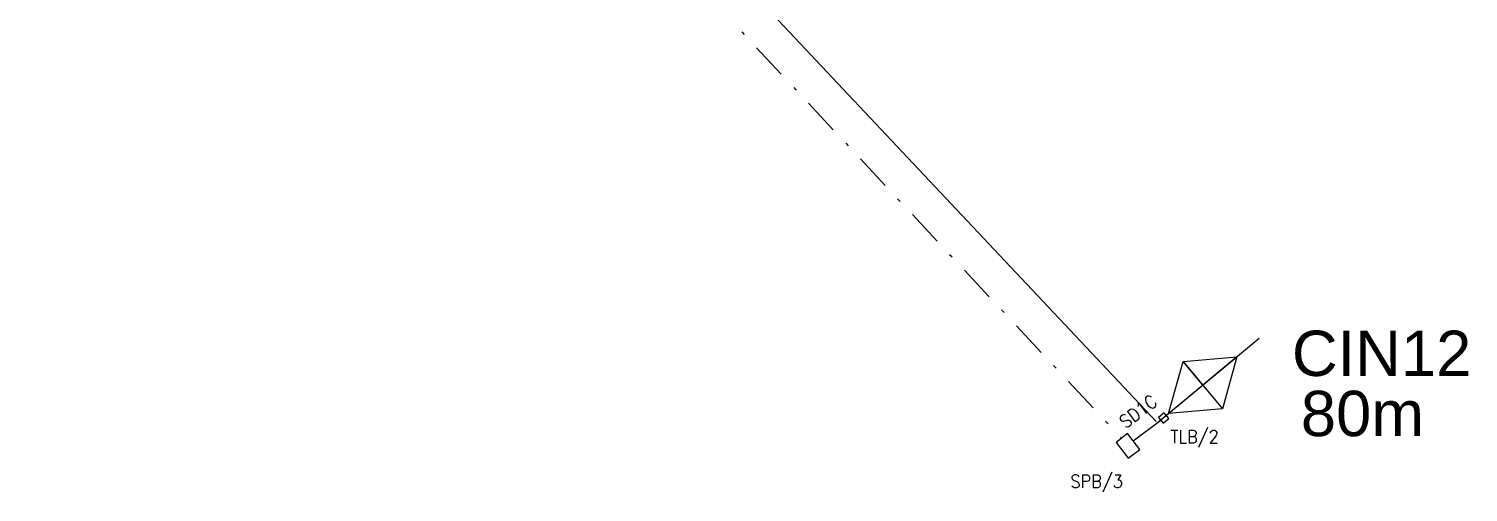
# Model space of a CAD drawing. Extents: x 437024 to 437759, y 437544 to 437864.
# Drawn here: x 437320.12 to 437359.82, y 437707.42 to 437720.2 of the extents above; entities that cross this region are included whole.
import ezdxf

# ---------------------------------------------------------------- set-up
doc = ezdxf.new("R2010")
doc.units = 0
doc.linetypes.add('DASHDOT1', pattern=[2, 1, -0.5, 0, -0.5])
doc.layers.get('0').update_dxf_attribs({"color": 222})
for name, color, linetype in [('Construction Lines', 222, 'Continuous'), ('du-UTMCBOX', 40, 'Continuous'), ('du-UTMCDUCT-C1', 40, 'DASHDOT1'), ('du-UTMCDUCT-F1', 40, 'DASHDOT1'), ('du-UTMCTEXT', 40, 'Continuous'), ('loops', 3, 'Continuous'), ('UTC_Proposed Loops', 3, 'Continuous')]:
    doc.layers.add(name, color=color, linetype=linetype)
doc.styles.add('LCC Romans', font='romans.shx', dxfattribs={"width": 0.9})
doc.styles.get("Standard").update_dxf_attribs({"font": 'romans.shx'})

# ---------------------------------------------------------------- blocks, each defined once
blk = doc.blocks.new('SPB')
at = {"flags": 128}
blk.add_lwpolyline([(-0.275, 0.2), (-0.275, -0.2), (0.275, -0.2), (0.275, 0.2)], close=True, dxfattribs=at)
blk = doc.blocks.new('TLB')
for p, q in [((-0.1, 0.1), (-0.1, -0.1)), ((0.1, 0.1), (-0.1, 0.1)), ((0.1, -0.1), (0.1, 0.1)), ((-0.1, -0.1), (0.1, -0.1))]:
    blk.add_line(p, q)

msp = doc.modelspace()

# ---------------------------------------------------------------- linework, layer by layer
at = {"layer": 'Construction Lines'}
for p, q in [((437320.314, 437742.179), (437351.215, 437709.37)), ((437351.244, 437709.335), (437354.057, 437711.667)), ((437351.552, 437709.59), (437353.441, 437711.156)), ((437352.496, 437710.373), (437351.954, 437711.027)), ((437351.954, 437711.027), (437353.039, 437709.719)), ((437353.441, 437711.156), (437352.496, 437710.373)), ((437351.244, 437709.335), (437351.552, 437709.59))]:
    msp.add_line(p, q, dxfattribs=at)
at = {"layer": 'du-UTMCDUCT-C1', "flags": 128}
msp.add_lwpolyline([(437350.577, 437708.833), (437351.338, 437709.405)], dxfattribs=at)
at = {"layer": 'du-UTMCDUCT-F1', "flags": 128}
msp.add_lwpolyline([(437320.12, 437741.161), (437350.256, 437708.906)], dxfattribs=at)
at = {"layer": 'loops'}
for p, q in [((437351.552, 437709.59), (437351.954, 437711.027)), ((437351.954, 437711.027), (437353.441, 437711.156)), ((437353.441, 437711.156), (437353.039, 437709.719)), ((437353.039, 437709.719), (437351.552, 437709.59))]:
    msp.add_line(p, q, dxfattribs=at)

# ---------------------------------------------------------------- block references
at = {"layer": 'du-UTMCBOX', "color": 2, "rotation": 39.71652016920844}
msp.add_blockref('TLB', (437351.419, 437709.464), dxfattribs=at)
at = {"layer": 'du-UTMCBOX', "color": 3, "rotation": 307.59454744004}
msp.add_blockref('SPB', (437350.432, 437708.694), dxfattribs=at)

# ---------------------------------------------------------------- texts
at = {"layer": 'du-UTMCTEXT', "style": 'LCC Romans', "width": 0.9}
msp.add_text('SD1C', height=0.36, rotation=36.961, dxfattribs=at).set_placement((437350.367, 437709.159))
for s, p in [('TLB/2', (437351.604, 437708.77)), ('SPB/3', (437348.849, 437707.538))]:
    msp.add_text(s, height=0.36, dxfattribs=at).set_placement(p)
at = {"layer": 'UTC_Proposed Loops', "color": 1, "char_height": 1.25, "attachment_point": 1}
for s, insert in [('{\\fArial|b0|i0|c0|p34;CIN12}', (437354.956, 437711.874)), ('{\\fArial|b0|i0|c0|p34;80m}', (437355.202, 437710.215))]:
    msp.add_mtext_dynamic_manual_height_columns(s, width=1.97817, gutter_width=1.8, heights=[0], dxfattribs=dict(at, insert=insert))

doc.saveas('drawing.dxf')
